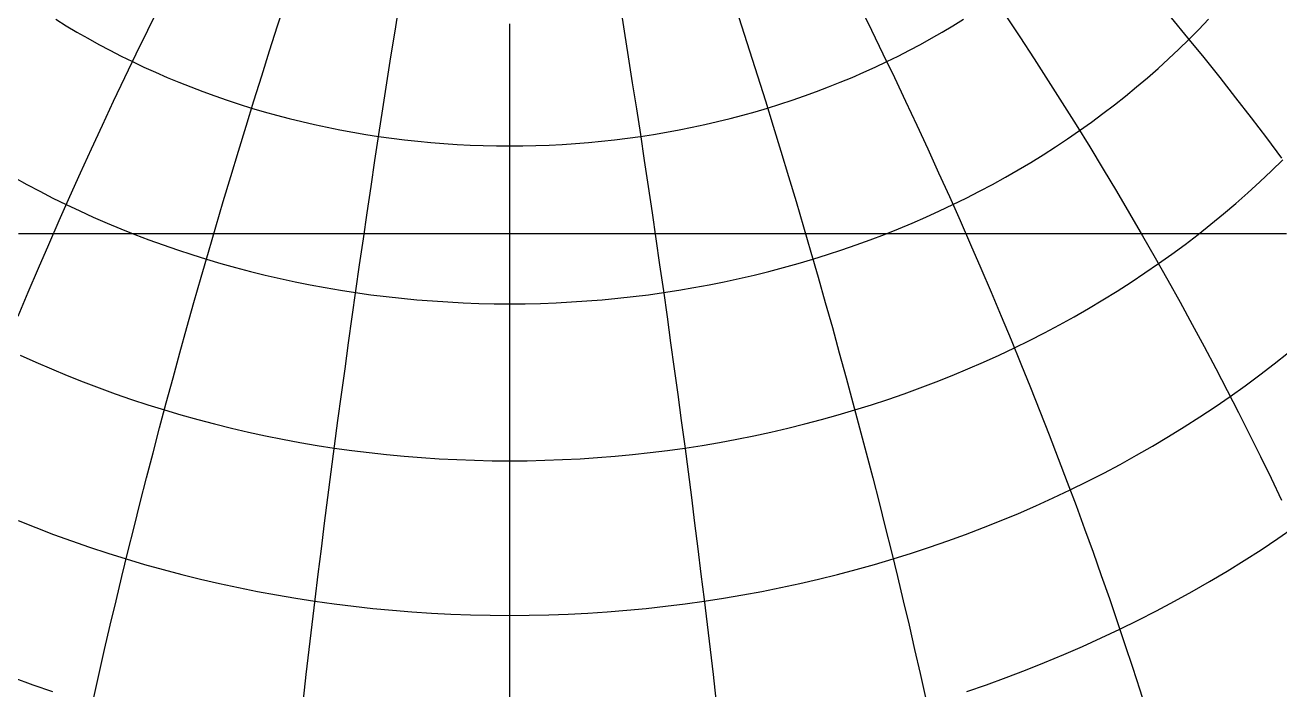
# Model space of a CAD drawing. Header units: millimetres. Extents: x -85 to 85, y -85 to 85.
# Drawn here: x -27.3 to 43.4, y -25.7 to 11.8 of the extents above; entities that cross this region are included whole.
import ezdxf

# ---------------------------------------------------------------- set-up
doc = ezdxf.new("R2010")
doc.units = ezdxf.units.MM
for name, color, linetype in [('CUT_OUTER', 1, 'Continuous'), ('ENGRAVE', 7, 'Continuous'), ('ENGRAVE_FINE', 8, 'Continuous')]:
    doc.layers.add(name, color=color, linetype=linetype)

msp = doc.modelspace()

# ---------------------------------------------------------------- linework, layer by layer
at = {"layer": 'CUT_OUTER'}
msp.add_circle((0, 0), 85, dxfattribs=at)
at = {"layer": 'ENGRAVE'}
msp.add_lwpolyline([(-27.6733, 0), (-26.2664, 0), (-24.8516, 0), (-23.4292, 0), (-21.9996, 0), (-20.5634, 0), (-19.1208, 0), (-17.6725, 0), (-16.2188, 0), (-14.7601, 0), (-13.2969, 0), (-11.8297, 0), (-10.3589, 0), (-8.8849, 0), (-7.4082, 0), (-5.9293, 0), (-4.4486, 0), (-2.9665, 0), (-1.4835, 0), (0, 0), (1.4835, 0), (2.9665, 0), (4.4486, 0), (5.9293, 0), (7.4082, 0), (8.8849, 0), (10.3589, 0), (11.8297, 0), (13.2969, 0), (14.7601, 0), (16.2188, 0), (17.6725, 0), (19.1208, 0), (20.5634, 0), (21.9996, 0), (23.4292, 0), (24.8516, 0), (26.2664, 0), (27.6733, 0), (29.0717, 0), (30.4613, 0), (31.8416, 0), (33.2121, 0), (34.5726, 0), (35.9226, 0), (37.2615, 0), (38.5892, 0), (39.9051, 0), (41.2088, 0), (42.5, 0), (43.7782, 0)], dxfattribs=at)
at = {"layer": 'ENGRAVE_FINE'}
for points in [[(-27.6948, -4.6479), (-27.128, -3.3019), (-26.5529, -1.9548), (-25.9697, -0.6071), (-25.3786, 0.7408), (-24.7798, 2.0884), (-24.1734, 3.4354), (-23.5596, 4.7814), (-22.9387, 6.1259), (-22.3108, 7.4685), (-21.6761, 8.8089), (-21.0348, 10.1465), (-20.3871, 11.4811), (-19.7332, 12.8122)], [(-23.4351, -26.1548), (-23.1313, -24.8045), (-22.8204, -23.4466), (-22.5026, -22.0816), (-22.178, -20.7099), (-21.8465, -19.3319), (-21.5085, -17.9479), (-21.1638, -16.5585), (-20.8128, -15.1641), (-20.4554, -13.765), (-20.0917, -12.3618), (-19.722, -10.9548), (-19.3462, -9.5444), (-18.9645, -8.1312), (-18.5771, -6.7154), (-18.184, -5.2976), (-17.7853, -3.8782), (-17.3813, -2.4577), (-16.9719, -1.0363), (-16.5574, 0.3853), (-16.1379, 1.8068), (-15.7134, 3.2278), (-15.2841, 4.6478), (-14.8502, 6.0664), (-14.4117, 7.4831), (-13.9689, 8.8975), (-13.5218, 10.3093), (-13.0706, 11.7179), (-12.6154, 13.1229)], [(-11.6203, -26.2601), (-11.4597, -24.8617), (-11.2956, -23.4558), (-11.1281, -22.0427), (-10.9571, -20.6229), (-10.7829, -19.1968), (-10.6053, -17.7648), (-10.4245, -16.3275), (-10.2406, -14.8852), (-10.0535, -13.4383), (-9.8634, -11.9874), (-9.6702, -10.5328), (-9.4742, -9.075), (-9.2752, -7.6144), (-9.0734, -6.1515), (-8.8688, -4.6867), (-8.6616, -3.2206), (-8.4517, -1.7534), (-8.2392, -0.2857), (-8.0242, 1.1821), (-7.8068, 2.6496), (-7.587, 4.1162), (-7.3648, 5.5816), (-7.1405, 7.0452), (-6.9139, 8.5068), (-6.6853, 9.9657), (-6.4546, 11.4216), (-6.222, 12.874)], [(6.222, 12.874), (6.4546, 11.4216), (6.6853, 9.9657), (6.9139, 8.5068), (7.1405, 7.0452), (7.3648, 5.5816), (7.587, 4.1162), (7.8068, 2.6496), (8.0242, 1.1821), (8.2392, -0.2857), (8.4517, -1.7534), (8.6616, -3.2206), (8.8688, -4.6867), (9.0734, -6.1515), (9.2752, -7.6144), (9.4742, -9.075), (9.6702, -10.5328), (9.8634, -11.9874), (10.0535, -13.4383), (10.2406, -14.8852), (10.4245, -16.3275), (10.6053, -17.7648), (10.7829, -19.1968), (10.9571, -20.6229), (11.1281, -22.0427), (11.2956, -23.4558), (11.4597, -24.8617), (11.6203, -26.2601)], [(12.6154, 13.1229), (13.0706, 11.7179), (13.5218, 10.3093), (13.9689, 8.8975), (14.4117, 7.4831), (14.8502, 6.0664), (15.2841, 4.6478), (15.7134, 3.2278), (16.1379, 1.8068), (16.5574, 0.3853), (16.9719, -1.0363), (17.3813, -2.4577), (17.7853, -3.8782), (18.184, -5.2976), (18.5771, -6.7154), (18.9645, -8.1312), (19.3462, -9.5444), (19.722, -10.9548), (20.0917, -12.3618), (20.4554, -13.765), (20.8128, -15.1641), (21.1638, -16.5585), (21.5085, -17.9479), (21.8465, -19.3319), (22.178, -20.7099), (22.5026, -22.0816), (22.8204, -23.4466), (23.1313, -24.8045), (23.4351, -26.1548)], [(19.7332, 12.8122), (20.3871, 11.4811), (21.0348, 10.1465), (21.6761, 8.8089), (22.3108, 7.4685), (22.9387, 6.1259), (23.5596, 4.7814), (24.1734, 3.4354), (24.7798, 2.0884), (25.3786, 0.7408), (25.9697, -0.6071), (26.5529, -1.9548), (27.128, -3.3019), (27.6948, -4.6479), (28.2532, -5.9926), (28.803, -7.3354), (29.344, -8.676), (29.8761, -10.014), (30.3991, -11.3489), (30.9128, -12.6804), (31.4171, -14.008), (31.9119, -15.3313), (32.3969, -16.6499), (32.872, -17.9635), (33.3372, -19.2716), (33.7921, -20.5739), (34.2368, -21.8698), (34.6711, -23.1592), (35.0948, -24.4414), (35.5078, -25.7162), (35.91, -26.9832)], [(-27.9383, 3.1817), (-27.2111, 2.7796), (-26.4757, 2.3882), (-25.7322, 2.0075), (-24.9809, 1.6378), (-24.2219, 1.279), (-23.4556, 0.9314), (-22.6822, 0.595), (-21.9018, 0.2699), (-21.1147, -0.0437), (-20.3213, -0.3458), (-19.5216, -0.6363), (-18.716, -0.9151), (-17.9047, -1.1821), (-17.0879, -1.4373), (-16.266, -1.6805), (-15.439, -1.9116), (-14.6074, -2.1307), (-13.7713, -2.3376), (-12.9311, -2.5323), (-12.0868, -2.7147), (-11.2389, -2.8848), (-10.3876, -3.0425), (-9.5332, -3.1877), (-8.6758, -3.3205), (-7.8157, -3.4407), (-6.9533, -3.5484), (-6.0888, -3.6435), (-5.2224, -3.726), (-4.3545, -3.7958), (-3.4852, -3.853), (-2.6148, -3.8974), (-1.7436, -3.9292), (-0.872, -3.9483), (0, -3.9547), (0.872, -3.9483), (1.7436, -3.9292), (2.6148, -3.8974), (3.4852, -3.853), (4.3545, -3.7958), (5.2224, -3.726), (6.0888, -3.6435), (6.9533, -3.5484), (7.8157, -3.4407), (8.6758, -3.3205), (9.5332, -3.1877), (10.3876, -3.0425), (11.2389, -2.8848), (12.0868, -2.7147), (12.9311, -2.5323), (13.7713, -2.3376), (14.6074, -2.1307), (15.439, -1.9116), (16.266, -1.6805), (17.0879, -1.4373), (17.9047, -1.1821), (18.716, -0.9151), (19.5216, -0.6363), (20.3213, -0.3458), (21.1147, -0.0437), (21.9018, 0.2699), (22.6822, 0.595), (23.4556, 0.9314), (24.2219, 1.279), (24.9809, 1.6378), (25.7322, 2.0075), (26.4757, 2.3882), (27.2111, 2.7796), (27.9383, 3.1817), (28.6569, 3.5944), (29.3668, 4.0174), (30.0677, 4.4508), (30.7595, 4.8943), (31.4419, 5.3478), (32.1148, 5.8112), (32.7779, 6.2844), (33.4309, 6.7671), (34.0738, 7.2593), (34.7063, 7.7608), (35.3283, 8.2714), (35.9395, 8.7911), (36.5397, 9.3195), (37.1288, 9.8566), (37.7066, 10.4023), (38.2729, 10.9563), (38.8276, 11.5184), (39.3704, 12.0886)], [(-25.5771, 12.0924), (-24.9809, 11.7238), (-24.377, 11.3639), (-23.7657, 11.0129), (-23.1472, 10.6708), (-22.5216, 10.3379), (-21.8891, 10.014), (-21.25, 9.6995), (-20.6044, 9.3943), (-19.9525, 9.0986), (-19.2946, 8.8125), (-18.6308, 8.536), (-17.9613, 8.2692), (-17.2863, 8.0122), (-16.6061, 7.765), (-15.9208, 7.5279), (-15.2306, 7.3008), (-14.5359, 7.0837), (-13.8366, 6.8768), (-13.1332, 6.6802), (-12.4258, 6.4939), (-11.7146, 6.3178), (-10.9998, 6.1522), (-10.2817, 5.9971), (-9.5604, 5.8524), (-8.8362, 5.7183), (-8.1094, 5.5947), (-7.38, 5.4818), (-6.6485, 5.3795), (-5.9149, 5.2879), (-5.1794, 5.207), (-4.4425, 5.1368), (-3.7041, 5.0774), (-2.9647, 5.0288), (-2.2243, 4.991), (-1.4832, 4.9639), (-0.7417, 4.9477), (0, 4.9423), (0.7417, 4.9477), (1.4832, 4.9639), (2.2243, 4.991), (2.9647, 5.0288), (3.7041, 5.0774), (4.4425, 5.1368), (5.1794, 5.207), (5.9149, 5.2879), (6.6485, 5.3795), (7.38, 5.4818), (8.1094, 5.5947), (8.8362, 5.7183), (9.5604, 5.8524), (10.2817, 5.9971), (10.9998, 6.1522), (11.7146, 6.3178), (12.4258, 6.4939), (13.1332, 6.6802), (13.8366, 6.8768), (14.5359, 7.0837), (15.2306, 7.3008), (15.9208, 7.5279), (16.6061, 7.765), (17.2863, 8.0122), (17.9613, 8.2692), (18.6308, 8.536), (19.2946, 8.8125), (19.9525, 9.0986), (20.6044, 9.3943), (21.25, 9.6995), (21.8891, 10.014), (22.5216, 10.3379), (23.1472, 10.6708), (23.7657, 11.0129), (24.377, 11.3639), (24.9809, 11.7238), (25.5771, 12.0924)], [(27.9278, 12.3377), (28.7431, 11.1032), (29.5496, 9.8652), (30.3472, 8.6242), (31.1355, 7.3806), (31.9143, 6.1347), (32.6834, 4.887), (33.4426, 3.6378), (34.1915, 2.3875), (34.9301, 1.1364), (35.658, -0.115), (36.375, -1.3663), (37.081, -2.6173), (37.7757, -3.8674), (38.4588, -5.1164), (39.1303, -6.3638), (39.7898, -7.6092), (40.4372, -8.8524), (41.0723, -10.0928), (41.6949, -11.3302), (42.3048, -12.5642), (42.9018, -13.7943), (43.4857, -15.0202)], [(37.2705, 12.1711), (38.1966, 11.0494), (39.1112, 9.9243), (40.0138, 8.7962), (40.9042, 7.6655), (41.7821, 6.5324), (42.6473, 5.3973), (43.4996, 4.2605)], [(0, 11.8297), (0, 10.3589), (0, 8.8849), (0, 7.4082), (0, 5.9293), (0, 4.4486), (0, 2.9665), (0, 1.4835), (0, 0), (0, -1.4835), (0, -2.9665), (0, -4.4486), (0, -5.9293), (0, -7.4082), (0, -8.8849), (0, -10.3589), (0, -11.8297), (0, -13.2969), (0, -14.7601), (0, -16.2188), (0, -17.6725), (0, -19.1208), (0, -20.5634), (0, -21.9996), (0, -23.4292), (0, -24.8516), (0, -26.2664)], [(-27.5741, -6.8503), (-26.7017, -7.246), (-25.8212, -7.629), (-24.9328, -7.9991), (-24.0369, -8.3561), (-23.1336, -8.7), (-22.2233, -9.0307), (-21.3062, -9.3481), (-20.3826, -9.6521), (-19.4528, -9.9425), (-18.517, -10.2194), (-17.5757, -10.4825), (-16.629, -10.7319), (-15.6772, -10.9675), (-14.7206, -11.1891), (-13.7596, -11.3968), (-12.7943, -11.5904), (-11.8252, -11.7699), (-10.8525, -11.9352), (-9.8764, -12.0864), (-8.8974, -12.2232), (-7.9156, -12.3458), (-6.9315, -12.4541), (-5.9452, -12.548), (-4.9571, -12.6275), (-3.9675, -12.6925), (-2.9767, -12.7432), (-1.9849, -12.7793), (-0.9926, -12.801), (0, -12.8083), (0.9926, -12.801), (1.9849, -12.7793), (2.9767, -12.7432), (3.9675, -12.6925), (4.9571, -12.6275), (5.9452, -12.548), (6.9315, -12.4541), (7.9156, -12.3458), (8.8974, -12.2232), (9.8764, -12.0864), (10.8525, -11.9352), (11.8252, -11.7699), (12.7943, -11.5904), (13.7596, -11.3968), (14.7206, -11.1891), (15.6772, -10.9675), (16.629, -10.7319), (17.5757, -10.4825), (18.517, -10.2194), (19.4528, -9.9425), (20.3826, -9.6521), (21.3062, -9.3481), (22.2233, -9.0307), (23.1336, -8.7), (24.0369, -8.3561), (24.9328, -7.9991), (25.8212, -7.629), (26.7017, -7.246), (27.5741, -6.8503), (28.4381, -6.4419), (29.2934, -6.021), (30.1397, -5.5876), (30.9769, -5.142), (31.8047, -4.6843), (32.6228, -4.2145), (33.4309, -3.7329), (34.2289, -3.2396), (35.0164, -2.7347), (35.7933, -2.2184), (36.5593, -1.6909), (37.3141, -1.1523), (38.0575, -0.6027), (38.7894, -0.0424), (39.5095, 0.5285), (40.2175, 1.1098), (40.9132, 1.7013), (41.5965, 2.3029), (42.2672, 2.9144), (42.9249, 3.5355), (43.5696, 4.1662)], [(-27.6907, -16.1804), (-26.6957, -16.5769), (-25.6925, -16.9589), (-24.6814, -17.3262), (-23.6629, -17.6787), (-22.6371, -18.0163), (-21.6045, -18.3388), (-20.5653, -18.6463), (-19.5198, -18.9386), (-18.4683, -19.2156), (-17.4113, -19.4772), (-16.3489, -19.7233), (-15.2816, -19.9539), (-14.2096, -20.169), (-13.1332, -20.3683), (-12.0529, -20.552), (-10.9689, -20.7198), (-9.8815, -20.8718), (-8.7912, -21.008), (-7.6982, -21.1282), (-6.6028, -21.2325), (-5.5054, -21.3208), (-4.4063, -21.393), (-3.3059, -21.4493), (-2.2045, -21.4894), (-1.1024, -21.5136), (0, -21.5216), (1.1024, -21.5136), (2.2045, -21.4894), (3.3059, -21.4493), (4.4063, -21.393), (5.5054, -21.3208), (6.6028, -21.2325), (7.6982, -21.1282), (8.7912, -21.008), (9.8815, -20.8718), (10.9689, -20.7198), (12.0529, -20.552), (13.1332, -20.3683), (14.2096, -20.169), (15.2816, -19.9539), (16.3489, -19.7233), (17.4113, -19.4772), (18.4683, -19.2156), (19.5198, -18.9386), (20.5653, -18.6463), (21.6045, -18.3388), (22.6371, -18.0163), (23.6629, -17.6787), (24.6814, -17.3262), (25.6925, -16.9589), (26.6957, -16.5769), (27.6907, -16.1804), (28.6774, -15.7694), (29.6553, -15.3441), (30.6241, -14.9046), (31.5837, -14.451), (32.5336, -13.9835), (33.4736, -13.5022), (34.4034, -13.0073), (35.3227, -12.499), (36.2313, -11.9772), (37.1288, -11.4424), (38.015, -10.8945), (38.8897, -10.3337), (39.7525, -9.7604), (40.6032, -9.1745), (41.4415, -8.5763), (42.2672, -7.9659), (43.08, -7.3436), (43.8797, -6.7096)], [(25.7604, -25.8156), (26.8692, -25.4318), (27.9698, -25.032), (29.062, -24.6161), (30.1452, -24.1845), (31.2193, -23.737), (32.2839, -23.274), (33.3386, -22.7956), (34.3832, -22.3018), (35.4173, -21.7929), (36.4407, -21.2689), (37.4529, -20.7302), (38.4537, -20.1767), (39.4428, -19.6087), (40.4199, -19.0265), (41.3847, -18.43), (42.3369, -17.8196), (43.2761, -17.1953), (44.2022, -16.5575)], [(-27.9698, -25.032), (-26.8692, -25.4318), (-25.7604, -25.8156)]]:
    msp.add_lwpolyline(points, dxfattribs=at)

doc.saveas('drawing.dxf')
